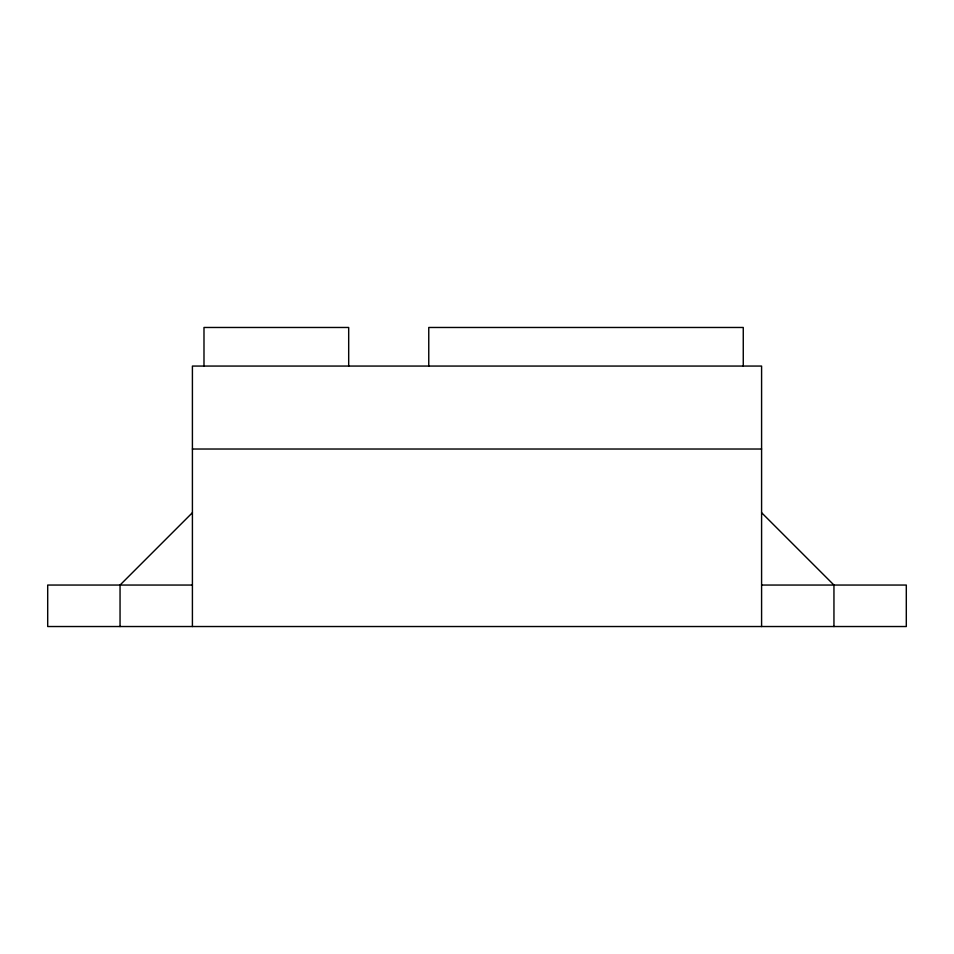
<?xml version="1.0" encoding="UTF-8"?>
<svg xmlns="http://www.w3.org/2000/svg" width="954" height="954" viewBox="0 0 954 954"><rect width="100%" height="100%" fill="white"/><g stroke="black" fill="none" stroke-linecap="round" stroke-linejoin="round"><path stroke-width="1.43" d="M192.41 512.692L120.049 585.052L120.049 626.528M192.41 449.024L761.59 449.024M192.41 585.052L47.7 585.052L47.7 626.528L906.3 626.528L906.3 585.052L761.59 585.052M761.59 512.692L833.951 585.052L833.951 626.528M761.59 626.528L761.59 366.062L192.41 366.062L192.41 626.528M743.261 366.062L743.261 327.472L428.763 327.472L428.763 366.062M348.687 366.062L348.687 327.472L203.989 327.472L203.989 366.062"/></g></svg>
